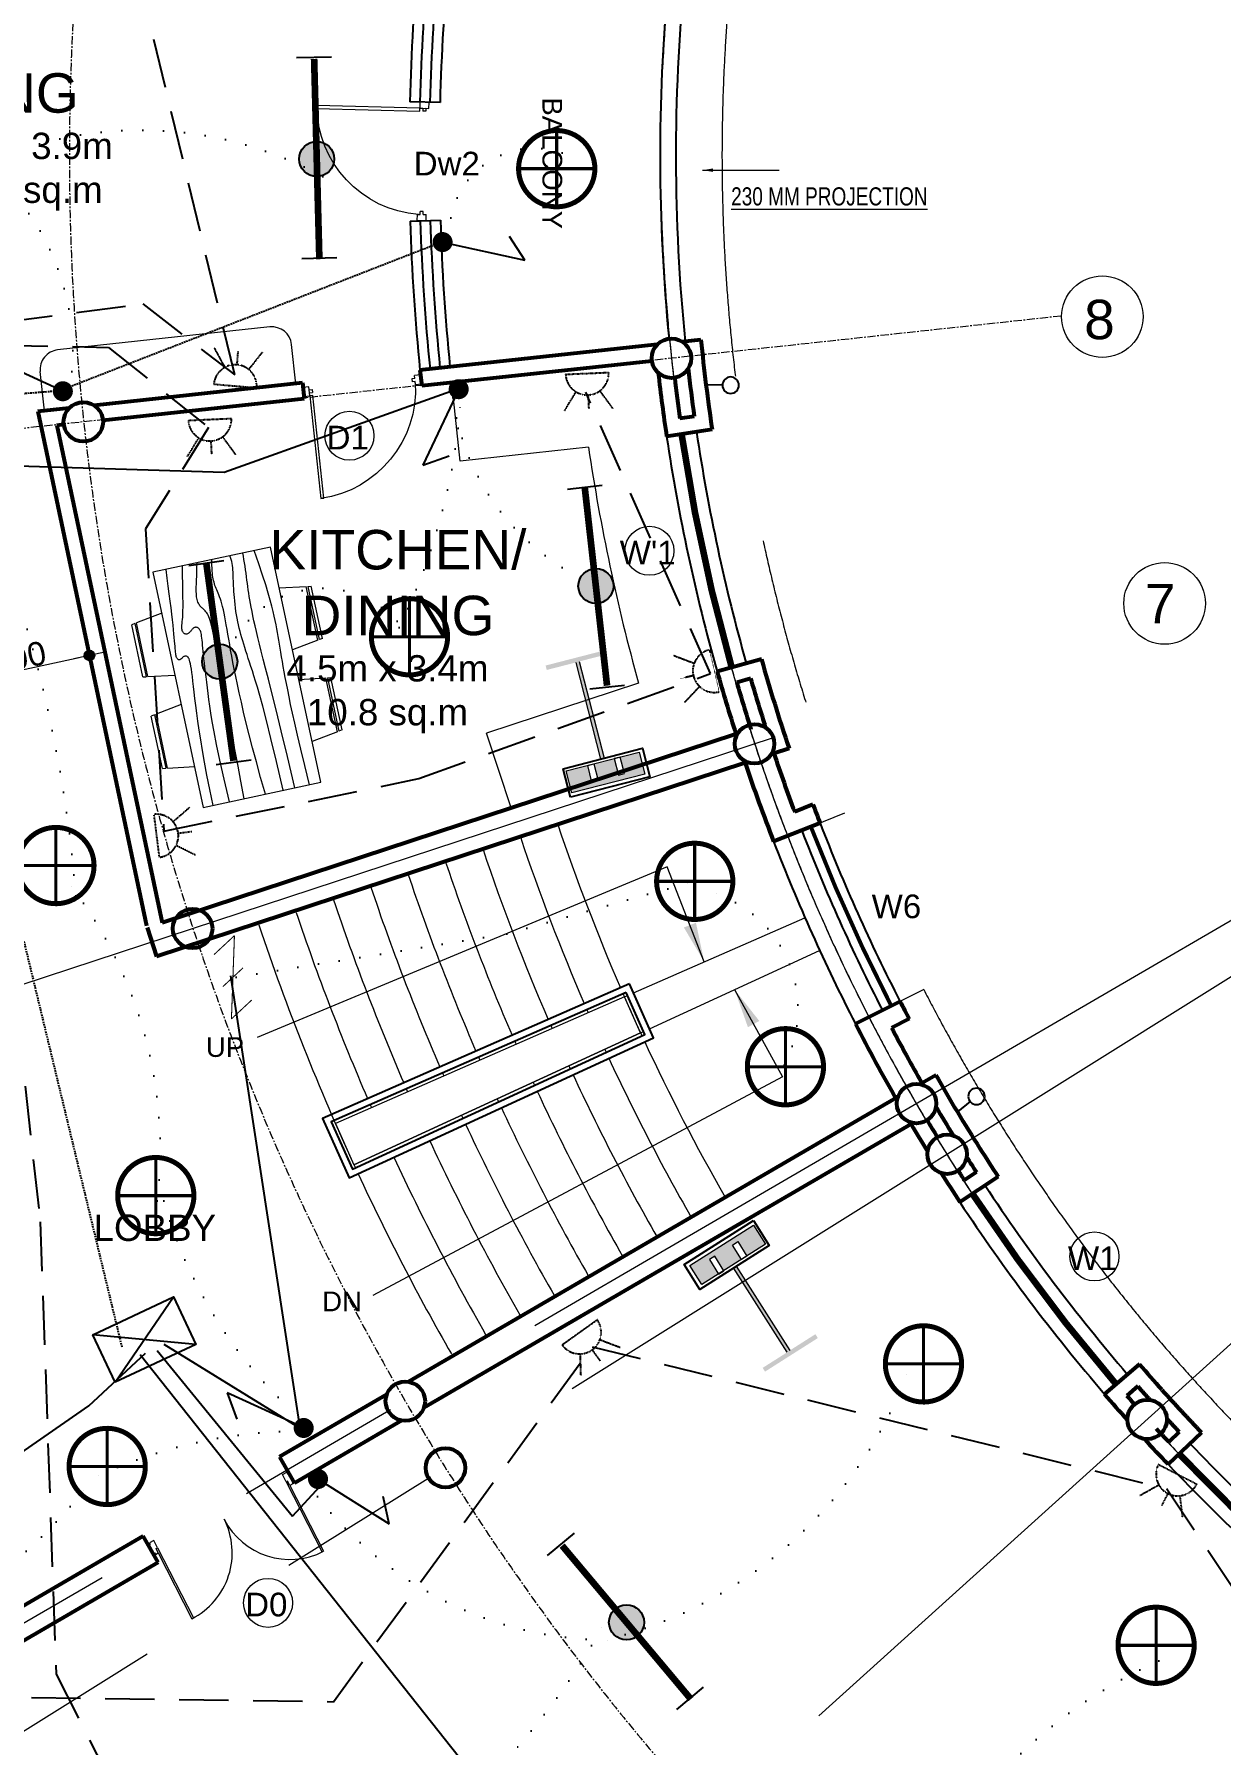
# Model space of a CAD drawing. Header units: millimetres. Extents: x -582 to 488037, y -1142837 to 903.
# Drawn here: x 404574 to 413601, y -1121888 to -1108878 of the extents above; entities that cross this region are included whole.
import ezdxf

# ---------------------------------------------------------------- set-up
doc = ezdxf.new("R2010")
doc.units = ezdxf.units.MM
doc.header["$PDMODE"] = 3
for name, pattern in [('CENTERX2', [101.6, 63.5, -12.7, 12.7, -12.7]), ('DASHED', [19.05, 12.7, -6.35]), ('DOT2', [3.175, 0, -3.175]), ('HIDDEN', [0.375, 0.25, -0.125])]:
    doc.linetypes.add(name, pattern=pattern)
doc.layers.add('A New CL', color=7, linetype='CENTERX2', lineweight=13, true_color=0x18bbcd)
doc.layers.add('Pipe line', color=7, linetype='Continuous', lineweight=60, true_color=0x0070ff)
for name, color, linetype, lineweight in [('A_Wall 01', 7, 'Continuous', 53), ('COLUMN-HATCH', 1, 'Continuous', 53), ('Dimension', 5, 'Continuous', 13), ('door', 62, 'Continuous', 18), ('E_Telephone', 50, 'Continuous', 20), ('furniture', 43, 'Continuous', 13), ('hatch', 9, 'Continuous', 0), ('hatch2', 252, 'Continuous', 18), ('railing', 220, 'Continuous', 25), ('stair', 20, 'Continuous', 20), ('T-TEXT', 1, 'Continuous', 15), ('WALL2', 1, 'Continuous', 25), ('window', 210, 'Continuous', 25)]:
    doc.layers.add(name, color=color, linetype=linetype, lineweight=lineweight)
for name, color, linetype in [('E_Electrical Layout', 210, 'Continuous'), ('E_Power', 50, 'HIDDEN'), ('E_Switch', 30, 'DOT2'), ('E_TV', 160, 'Continuous')]:
    doc.layers.add(name, color=color, linetype=linetype)
doc.styles.add('Arial', font='arial.ttf')
doc.styles.get("Standard").update_dxf_attribs({"font": 'arial.ttf', "width": 0.75})
doc.dimstyles.new('A_ Detail', dxfattribs={"dimtxt": 250, "dimasz": 80, "dimexe": 75, "dimexo": 0, "dimgap": 4, "dimtad": 1, "dimdec": 0, "dimzin": 1, "dimdsep": 46, "dimtxsty": 'Arial', "dimblk": 'dot 2', "dimcen": 0.09375, "dimclrd": 5, "dimclre": 5, "dimclrt": 256, "dimadec": 0, "dimazin": 0, "dimtfac": 0.75, "dimtdec": 0, "dimtix": 1, "dimtmove": 1, "dimatfit": 3, "dimfxl": 75, "dimfxlon": 1, "dimtolj": 1, "dimtzin": 0, "dimlwd": 13, "dimlwe": 9, "dimarcsym": 0})

# ---------------------------------------------------------------- blocks, each defined once
blk = doc.blocks.new('A$C115C1E31')
blk.add_circle((-22, 86), 150)
blk = doc.blocks.new('D4')
at = {"layer": 'door'}
for p, q in [((0, 1.5), (0, -1.5)), ((0.5, 1.5), (0, 1.5)), ((2, 2), (0.5, 2)), ((0.5, 2), (0.5, 1.5)), ((2, -0.5), (2, 2)), ((46, -0.5), (46, 2)), ((46, 2), (47.5, 2)), ((47.5, 2), (47.5, 1.5)), ((47.5, 1.5), (48, 1.5)), ((48, 1.5), (48, -1.5)), ((0, -1.5), (0.5, -1.5)), ((0.5, -1.5), (0.5, -2)), ((0.5, -2), (1.5, -2)), ((1.5, -0.5), (2, -0.5)), ((1.5, -2), (1.5, -0.5)), ((1.5, -2), (1.5, -24.5)), ((2, -0.5), (2, -24.49)), ((46.5, -0.5), (46, -0.5)), ((46, -0.5), (46, -24.49)), ((46.5, -2), (46.5, -0.5)), ((47.5, -2), (46.5, -2)), ((46.5, -2), (46.5, -24.5)), ((47.5, -1.5), (47.5, -2)), ((48, -1.5), (47.5, -1.5))]:
    blk.add_line(p, q, dxfattribs=at)
for centre, start, end in [((1.5, -2), 270, 0), ((46.5, -2), 180, 270)]:
    blk.add_arc(centre, 22.5, start, end, dxfattribs=at)
blk = doc.blocks.new('Dining Set - 36 x 72 in.')
at = {"linetype": 'Continuous'}
for p, q in [((-22.2343, 26.00059), (-23.4847, 17.99762)), ((-22.2304, 26), (-5.7608, 26)), ((-22, 27.5), (-22.1562, 26.50042)), ((-5.8416, 26.5), (-22.1534, 26.5)), ((-22, 27.5), (-6, 27.5)), ((-5.8437, 26.49966), (-6, 27.5)), ((-4.5152, 17.99762), (-5.7655, 25.99926)), ((5.7657, 26.00059), (4.5153, 17.99762)), ((5.7696, 26), (22.2392, 26)), ((6, 27.5), (5.8438, 26.50042)), ((22.1584, 26.5), (5.8466, 26.5)), ((6, 27.5), (22, 27.5)), ((22.1563, 26.49966), (22, 27.5)), ((23.4848, 17.99762), (22.2345, 25.99926)), ((36, 18), (-36, 18)), ((-36, 18), (-36, -18)), ((36, -18), (36, 18)), ((-36, -18), (36, -18)), ((-22.2343, -26.0006), (-23.4847, -17.99762)), ((-4.5152, -17.99762), (-5.7655, -25.99928)), ((5.7657, -26.0006), (4.5153, -17.99762)), ((23.4848, -17.99762), (22.2345, -25.99928)), ((-22.2304, -26), (-5.7608, -26)), ((-22, -27.5), (-22.1562, -26.50044)), ((-5.8416, -26.5), (-22.1534, -26.5)), ((-22, -27.5), (-6, -27.5)), ((-5.8437, -26.49967), (-6, -27.5)), ((5.7696, -26), (22.2392, -26)), ((6, -27.5), (5.8438, -26.50044)), ((22.1584, -26.5), (5.8466, -26.5)), ((6, -27.5), (22, -27.5)), ((22.1563, -26.49967), (22, -27.5))]:
    blk.add_line(p, q, dxfattribs=at)
for points in [[(-36, 15), (-31.1772, 14.97754), (-26.8079, 14.91406), (-22.8538, 14.81543), (-19.276, 14.6875), (-16.0362, 14.53613), (-13.0957, 14.36718), (-10.4159, 14.18652), (-7.9583, 14), (-5.6904, 13.81315), (-3.6035, 13.63021), (-1.6954, 13.45508), (0.0365, 13.29166), (1.5945, 13.14388), (2.9811, 13.01562), (4.1988, 12.9108), (5.25, 12.83333), (6.1393, 12.78613), (6.8802, 12.76823), (7.4883, 12.77767), (7.9792, 12.8125), (8.3685, 12.87077), (8.6719, 12.95052), (8.9049, 13.0498), (9.0833, 13.16666), (9.2205, 13.29899), (9.3216, 13.44401), (9.3895, 13.59879), (9.4271, 13.76041), (9.4373, 13.92594), (9.4232, 14.09245), (9.3875, 14.257), (9.3333, 14.41666), (9.2638, 14.56917), (9.1836, 14.71484), (9.0975, 14.85465), (9.0104, 14.98958), (8.9272, 15.1206), (8.8529, 15.2487), (8.7922, 15.37483), (8.75, 15.5), (8.7305, 15.62467), (8.7344, 15.74739), (8.7617, 15.86621), (8.8125, 15.97916), (8.8867, 16.08431), (8.9844, 16.17968), (9.1055, 16.26334), (9.25, 16.33333), (9.4189, 16.38802), (9.6172, 16.42708), (9.8506, 16.45052), (10.125, 16.45833), (10.4463, 16.45052), (10.8203, 16.42708), (11.2529, 16.38802), (11.75, 16.33333), (12.3184, 16.26318), (12.9694, 16.17838), (13.7151, 16.07991), (14.5677, 15.96875), (15.5395, 15.84586), (16.6426, 15.71224), (17.8893, 15.56884), (19.2917, 15.41666), (20.859, 15.25667), (22.5879, 15.08984), (24.4721, 14.91715), (26.5052, 14.73958), (28.6809, 14.5581), (30.9929, 14.3737), (33.4347, 14.18733), (36, 14)], [(-36, 10), (-28.9766, 10.14274), (-23.1725, 10.20442), (-18.4241, 10.19775), (-14.5677, 10.13541), (-11.4399, 10.03011), (-8.877, 9.89453), (-6.7154, 9.74137), (-4.7917, 9.58333), (-2.9698, 9.43082), (-1.2246, 9.28515), (0.4415, 9.14534), (2.026, 9.01041), (3.5266, 8.87939), (4.9408, 8.7513), (6.266, 8.62516), (7.5, 8.5), (8.6411, 8.37549), (9.6914, 8.2539), (10.6538, 8.13818), (11.5312, 8.03125), (12.3267, 7.93603), (13.043, 7.85547), (13.6831, 7.79248), (14.25, 7.75), (14.7471, 7.7303), (15.1797, 7.73307), (15.5537, 7.75732), (15.875, 7.80208), (16.1494, 7.86637), (16.3828, 7.94922), (16.5811, 8.04964), (16.75, 8.16666), (16.8944, 8.29915), (17.0143, 8.44531), (17.1089, 8.60319), (17.1771, 8.77083), (17.218, 8.94629), (17.2305, 9.1276), (17.2137, 9.31282), (17.1667, 9.5), (17.0895, 9.6875), (16.987, 9.875), (16.8649, 10.0625), (16.7292, 10.25), (16.5856, 10.4375), (16.4401, 10.625), (16.2985, 10.8125), (16.1667, 11), (16.05, 11.18733), (15.9518, 11.3737), (15.8752, 11.5581), (15.8229, 11.73958), (15.798, 11.91715), (15.8034, 12.08984), (15.842, 12.25667), (15.9167, 12.41666), (16.0295, 12.56836), (16.1784, 12.70833), (16.3605, 12.83268), (16.5729, 12.9375), (16.8127, 13.01888), (17.0768, 13.07291), (17.3625, 13.0957), (17.6667, 13.08333), (17.9894, 13.03312), (18.3418, 12.94726), (18.7382, 12.82918), (19.1927, 12.68229), (19.7195, 12.51001), (20.3327, 12.31575), (21.0465, 12.10294), (21.875, 11.875), (22.8357, 11.63354), (23.959, 11.37304), (25.2786, 11.08618), (26.8282, 10.76562), (28.6414, 10.40405), (30.752, 9.99414), (33.1936, 9.52856), (36, 9)], [(-36, 5.5), (-30.7157, 5.3348), (-26.069, 5.20963), (-21.9946, 5.11767), (-18.4271, 5.05208), (-15.3009, 5.00602), (-12.5508, 4.97265), (-10.1112, 4.94515), (-7.9167, 4.91666), (-5.909, 4.88167), (-4.0586, 4.83984), (-2.3429, 4.79215), (-0.7396, 4.73958), (0.7739, 4.6831), (2.22, 4.6237), (3.6213, 4.56233), (5, 4.5), (6.373, 4.43782), (7.7344, 4.3776), (9.0723, 4.32129), (10.375, 4.27083), (11.6309, 4.22819), (12.8281, 4.19531), (13.9551, 4.17415), (15, 4.16666), (15.954, 4.17448), (16.819, 4.19791), (17.6001, 4.23698), (18.3021, 4.29166), (18.9299, 4.36198), (19.4883, 4.44791), (19.9823, 4.54948), (20.4167, 4.66666), (20.7969, 4.79899), (21.1302, 4.94401), (21.4245, 5.09879), (21.6875, 5.26041), (21.9271, 5.42594), (22.1511, 5.59245), (22.3672, 5.757), (22.5834, 5.91666), (22.8065, 6.06868), (23.0404, 6.21093), (23.2879, 6.34147), (23.5521, 6.45833), (23.8358, 6.55957), (24.142, 6.64323), (24.4735, 6.70735), (24.8334, 6.75), (25.2235, 6.76969), (25.642, 6.76692), (26.0858, 6.74267), (26.5521, 6.69791), (27.0379, 6.63362), (27.5404, 6.55078), (28.0565, 6.45036), (28.5834, 6.33333), (29.1242, 6.19987), (29.7071, 6.04687), (30.3661, 5.87044), (31.1354, 5.66666), (32.0493, 5.43164), (33.142, 5.16146), (34.4475, 4.85221), (36, 4.5)], [(-36, -1), (-30.7915, -0.6591), (-26.0195, -0.38216), (-21.6519, -0.16284), (-17.6563, 0.00521), (-14.0005, 0.12833), (-10.6523, 0.21289), (-7.5796, 0.26522), (-4.75, 0.29166), (-2.134, 0.29793), (0.2878, 0.28711), (2.5317, 0.26163), (4.6146, 0.22396), (6.5529, 0.17651), (8.3633, 0.12174), (10.0623, 0.06209), (11.6667, 0), (13.1899, -0.06201), (14.6341, -0.1211), (15.9982, -0.17432), (17.2813, -0.21875), (18.4823, -0.25147), (19.6003, -0.26953), (20.6343, -0.27002), (21.5834, -0.25), (22.4481, -0.20768), (23.2357, -0.14584), (23.9549, -0.06836), (24.6146, 0.02083), (25.2235, 0.11784), (25.7904, 0.21875), (26.3241, 0.31966), (26.8334, 0.41666), (27.3265, 0.50618), (27.8099, 0.58593), (28.2894, 0.65397), (28.7709, 0.70833), (29.2601, 0.74707), (29.763, 0.76823), (30.2855, 0.76985), (30.8334, 0.75), (31.4088, 0.70784), (31.9994, 0.64713), (32.589, 0.57275), (33.1615, 0.48958), (33.7008, 0.4025), (34.1908, 0.3164), (34.6153, 0.23616), (34.9584, 0.16666), (35.2099, 0.11165), (35.3848, 0.07031), (35.504, 0.04069), (35.5886, 0.02083), (35.6594, 0.00879), (35.7377, 0.0026), (35.8442, 0.00032), (36, 0)], [(-36, -6.5), (-27.1843, -6.31267), (-20.084, -6.1263), (-14.469, -5.9419), (-10.1094, -5.76042), (-6.7752, -5.58285), (-4.2363, -5.41016), (-2.2629, -5.24333), (-0.625, -5.08334), (0.8708, -4.93099), (2.2715, -4.78646), (3.5872, -4.64974), (4.8281, -4.52084), (6.0046, -4.39974), (7.127, -4.28646), (8.2053, -4.18099), (9.25, -4.08334), (10.2705, -3.99382), (11.2734, -3.91407), (12.2647, -3.84603), (13.25, -3.79167), (14.2354, -3.75293), (15.2266, -3.73177), (16.2295, -3.73015), (17.25, -3.75), (18.2912, -3.79248), (19.3451, -3.85547), (20.4009, -3.93604), (21.4479, -4.03125), (22.4754, -4.13819), (23.4727, -4.25391), (24.4289, -4.37549), (25.3334, -4.5), (26.1785, -4.62492), (26.9694, -4.74935), (27.7145, -4.87281), (28.4219, -4.99479), (29.1, -5.11483), (29.7572, -5.23242), (30.4016, -5.34709), (31.0417, -5.45834), (31.6837, -5.56437), (32.3262, -5.65821), (32.9658, -5.73153), (33.599, -5.77604), (34.2224, -5.78345), (34.8327, -5.74545), (35.4264, -5.65373), (36, -5.5)], [(-36, -10), (-26.4022, -9.81299), (-18.4675, -9.62891), (-11.9839, -9.45069), (-6.7396, -9.28125), (-2.5226, -9.12354), (0.8789, -8.98047), (3.6769, -8.85498), (6.0833, -8.75), (8.2767, -8.66765), (10.3021, -8.60677), (12.1712, -8.56543), (13.8958, -8.54167), (15.4876, -8.53353), (16.9583, -8.53907), (18.3197, -8.55632), (19.5834, -8.58334), (20.7616, -8.61841), (21.8685, -8.66081), (22.9188, -8.71004), (23.9271, -8.76563), (24.9081, -8.82707), (25.8763, -8.89388), (26.8465, -8.96558), (27.8334, -9.04167), (28.8474, -9.12118), (29.8828, -9.20117), (30.93, -9.27824), (31.9792, -9.34896), (33.0205, -9.40991), (34.0443, -9.45768), (35.0407, -9.48885), (36, -9.5)], [(-36, -14.5), (-30.0881, -14.33513), (-25.0332, -14.21224), (-20.7312, -14.12647), (-17.0781, -14.07292), (-13.97, -14.04671), (-11.3027, -14.04297), (-8.9724, -14.05681), (-6.875, -14.08334), (-4.9224, -14.11833), (-3.0905, -14.16016), (-1.3709, -14.20785), (0.2448, -14.26042), (1.7647, -14.3169), (3.1973, -14.3763), (4.5507, -14.43767), (5.8333, -14.5), (7.0554, -14.5621), (8.235, -14.62175), (9.3922, -14.67652), (10.5469, -14.72396), (11.7192, -14.76164), (12.929, -14.78711), (14.1965, -14.79794), (15.5417, -14.79167), (16.9933, -14.76424), (18.6152, -14.70508), (20.4804, -14.60197), (22.6615, -14.44271), (25.2312, -14.21509), (28.2624, -13.9069), (31.8277, -13.50594), (36, -13)]]:
    blk.add_lwpolyline(points, dxfattribs=at)
blk = doc.blocks.new('d1')
at = {"layer": 'door'}
for p, q in [((46, 35), (46, 819)), ((46, 819), (69, 819)), ((69, 819), (69, 35)), ((46, 35), (46, 12)), ((69, 35), (46, 35)), ((46, 12), (69, 12)), ((854, 12), (831, 12)), ((854, 35), (854, 12)), ((46, -11), (69, -11)), ((46, -11), (46, -35)), ((854, -12), (831, -12)), ((854, -12), (854, -35))]:
    blk.add_line(p, q, dxfattribs=at)
blk.add_lwpolyline([(46, -35), (0, -35), (0, 35), (46, 35)], close=True, dxfattribs=at)
for points in [[(69, -11), (69, 12)], [(831, -12), (831, 12)], [(854, 35), (900, 35), (900, -35), (854, -35)]]:
    blk.add_lwpolyline(points, dxfattribs=at)
blk.add_arc((18, -17), 837, 2.7517, 88.0714, dxfattribs=at)
blk = doc.blocks.new('dot1')
at = {"layer": 'hatch'}
h = blk.add_hatch(color=256, dxfattribs=at)
edge = h.paths.add_edge_path()
edge.add_arc((0, 0), 1, 0, 360)
for p, q in [((0, 3), (0, -3)), ((3, 0), (-3, 0))]:
    blk.add_line(p, q, dxfattribs=at)
blk.add_circle((0, 0), 1, dxfattribs=at)
blk = doc.blocks.new('dot 2')
at = {"layer": 'hatch', "xscale": 0.5, "yscale": 0.5, "zscale": 0.5}
blk.add_blockref('dot1', (0, 0), dxfattribs=at)
blk = doc.blocks.new('*D215')
at = {"layer": 'DEFPOINTS', "color": 0, "transparency": 16777216}
for p in [(405016, -1113704), (403820, -1113856), (403842, -1113958)]:
    blk.add_point(p, dxfattribs=at)
at = {"layer": 'Dimension', "color": 5, "lineweight": 9, "transparency": 16777216}
for p, q in [((405010, -1113676), (404978, -1113530)), ((403836, -1113930), (403804, -1113783))]:
    blk.add_line(p, q, dxfattribs=at)
at = {"layer": 'Dimension', "color": 5, "lineweight": 13, "transparency": 16777216}
blk.add_line((404916, -1113620), (403898, -1113840), dxfattribs=at)
at = {"layer": 'Dimension', "color": 5, "lineweight": 13, "transparency": 16777216, "xscale": 80, "yscale": 80, "zscale": 80}
for p, rotation in [((404994, -1113603), 12.17775419065025), ((403820, -1113856), 192.1777541906502)]:
    blk.add_blockref('dot 2', p, dxfattribs=dict(at, rotation=rotation))
at = {"layer": 'Dimension', "transparency": 16777216, "insert": (404387, -1113636), "char_height": 180, "attachment_point": 5, "rotation": 12.1778, "style": 'Arial'}
blk.add_mtext('\\A1;1200', dxfattribs=at)
blk = doc.blocks.new('WALL LAMP')
at = {"layer": 'E_Electrical Layout', "ltscale": 0.010417}
blk.add_line((6, 0), (0, 0), dxfattribs=at)
blk.add_circle((9, 0), 3, dxfattribs=at)
blk = doc.blocks.new('mb')
at = {"const_width": 20}
blk.add_lwpolyline([(18.1, 151.2, -0.887546), (18.1, -151.2, -1.126702), (18.1, 151.2, -0.226057)], format="xyb", dxfattribs=at)
at = {"const_width": 12.5}
for points in [[(0, -151.2), (0, 151.2)], [(-151.2, 0), (151.2, 0)]]:
    blk.add_lwpolyline(points, dxfattribs=at)
blk = doc.blocks.new('A$C08380FCA')
blk.add_blockref('mb', (162.3, 162.2))
blk = doc.blocks.new('F')
at = {"layer": 'E_Electrical Layout', "ltscale": 5}
h = blk.add_hatch(color=256, dxfattribs=at)
edge = h.paths.add_edge_path()
edge.add_ellipse((0, 0), major_axis=(-37.1, 37.1), ratio=1, start_angle=45, end_angle=135, ccw=False)
edge.add_ellipse((0, 0), major_axis=(37.1, 37.1), ratio=1, start_angle=45, end_angle=135, ccw=False)
edge.add_line((0, 52.5), (0, -52.5))
edge = h.paths.add_edge_path()
edge.add_ellipse((0, 0), major_axis=(-37.1, 37.1), ratio=1, start_angle=225, end_angle=315, ccw=False)
edge.add_ellipse((0, 0), major_axis=(37.1, 37.1), ratio=1, start_angle=225, end_angle=315, ccw=False)
edge.add_line((0, -52.5), (0, 52.5))
for p, q in [((-52.5, 305), (52.5, 305)), ((-52.5, -296.8), (52.5, -296.8))]:
    blk.add_line(p, q, dxfattribs=at)
at = {"layer": 'E_Electrical Layout', "ltscale": 5, "const_width": 20}
blk.add_lwpolyline([(0, -300), (0, 300)], dxfattribs=at)
at = {"layer": 'E_Electrical Layout', "ltscale": 5, "const_width": 3.5}
for points in [[(-52.5, 0, -1), (52.5, 0, -1)], [(-52.5, 0, 1), (52.5, 0, 1)]]:
    blk.add_lwpolyline(points, format="xyb", dxfattribs=at)
at = {"layer": 'E_Electrical Layout', "ltscale": 5}
blk.add_circle((0, 0), 52.5, dxfattribs=at)
blk.add_circle((0, 0), 52.5, dxfattribs=at)
blk = doc.blocks.new('sw2')
at = {"const_width": 3}
for points in [[(-56.6, 56.6), (0, 0)], [(-240, 0), (-183.4, -56.6)], [(-240, 0), (0, 0)], [(-148.3, 28.3), (-91.7, -28.3)]]:
    blk.add_lwpolyline(points, dxfattribs=at)
blk = doc.blocks.new('A$C1FE928F8')
blk.add_blockref('sw2', (241.1, 57.6))
blk = doc.blocks.new('A$C084274A9')
for p, q in [((49.5, 235), (0, 185.5)), ((49.5, 25), (49.5, 235))]:
    blk.add_line(p, q)
at = {"const_width": 25}
blk.add_lwpolyline([(49.5, 12.5, 1), (49.5, 37.5, 1)], format="xyb", close=True, dxfattribs=at)
blk = doc.blocks.new('PULL BOX')
at = {"layer": 'E_Electrical Layout'}
for p, q in [((5.23, -8.89), (-5.23, 8.89)), ((5.23, 8.89), (-5.23, -8.89))]:
    blk.add_line(p, q, dxfattribs=at)
blk.add_lwpolyline([(5.23, -8.89), (-5.23, -8.89), (-5.23, 8.89), (5.23, 8.89)], close=True, dxfattribs=at)
blk = doc.blocks.new('15A SOC')
at = {"layer": 'E_Power', "ltscale": 0.010417}
for p, q in [((-94.8, 141.8), (-47.1, 70.5)), ((0, 84.8), (-0.2, 138.4)), ((94.5, 142), (46.9, 70.6)), ((84.8, 0), (-84.8, 0))]:
    blk.add_line(p, q, dxfattribs=at)
blk.add_arc((0, 0), 84.8, 0, 180, dxfattribs=at)
blk = doc.blocks.new('TELEPHONE POINTS')
at = {"layer": 'E_TV', "ltscale": 0.03}
for points in [[(1.39, 8.1), (3.68, 8.1), (3.68, 8.45), (-1.25, 8.45), (-1.25, 8.09), (1.14, 8.09), (1.14, 0.23), (1.39, 0.23)], [(-1.74, 0), (-1.74, -1.78), (4.2, -1.78), (4.2, 0), (2.65, 0), (2.65, -1.35), (2.15, -1.35), (2.15, 0), (0.5, 0), (0.5, -1.35), (0, -1.35), (0, 0)]]:
    blk.add_hatch(color=5, dxfattribs=at).paths.add_polyline_path(points)
at = {"layer": 'E_Telephone', "ltscale": 0.03}
for p, q in [((1.14, 0.23), (1.14, 8.09)), ((1.39, 8.1), (1.39, 0.23))]:
    blk.add_line(p, q, dxfattribs=at)
for points in [[(-1.74, 0), (4.2, 0), (4.2, -1.78), (-1.74, -1.78)], [(0, 0), (0.5, 0), (0.5, -1.35), (0, -1.35)], [(2.65, 0), (2.15, 0), (2.15, -1.35), (2.65, -1.35)]]:
    blk.add_lwpolyline(points, close=True, dxfattribs=at)
at = {"layer": 'E_TV', "color": 5, "ltscale": 0.03}
blk.add_lwpolyline([(-1.93, -2.08), (-1.93, 0.23), (4.53, 0.23), (4.53, -2.08)], close=True, dxfattribs=at)

msp = doc.modelspace()

# ---------------------------------------------------------------- linework, layer by layer
at = {"layer": 'A New CL'}
msp.add_line((412389.6, -1111021.8), (395453.8, -1112853.5), dxfattribs=at)
at = {"layer": 'A New CL', "ltscale": 100}
for p, q in [((410196.9, -1114229.1), (396167.4, -1118837)), ((413871.9, -1115507.4), (397121.9, -1125252.9)), ((414051.1, -1115815.3), (395811.6, -1127208)), ((415256.2, -1117411.6), (399205, -1131913.4))]:
    msp.add_line(p, q, dxfattribs=at)
at = {"layer": 'A New CL', "color": 7, "ltscale": 100}
for p, q in [((410739.7, -1114803), (410412.8, -1114933.5)), ((411341.7, -1116144.1), (411027.1, -1116301.6))]:
    msp.add_line(p, q, dxfattribs=at)
at = {"layer": 'A New CL', "ltscale": 100}
for centre, radius, start, end in [((423680.4, -1109800.6), 27838.9, 160.88611, 260.80359), ((423678, -1109799.9), 26088.9, 159.29791, 261.10339), ((423680.4, -1109800.6), 23338.9, 156.77037, 260.80359), ((423678, -1109799.9), 14338.9, 151.51618, 250.54011), ((423678, -1109799.9), 14338.9, 151.97881, 265.13551)]:
    msp.add_arc(centre, radius, start, end, dxfattribs=at)
at = {"layer": 'A New CL'}
msp.add_arc((423680.4, -1109800.6), 18838.9, 153.44757, 259.00569, dxfattribs=at)
at = {"layer": 'A New CL', "color": 7, "ltscale": 100}
for start, end in [(160.72897, 201.13467), (207.20816, 244.47657)]:
    msp.add_arc((423680.4, -1109800.6), 13873.9, start, end, dxfattribs=at)
at = {"layer": 'A_Wall 01'}
for p, q in [((409313.7, -1111238.8), (407508.8, -1111434)), ((409646.4, -1111202.8), (409504.4, -1111218.1)), ((409272.9, -1111363.9), (407521.7, -1111553.3)), ((407508.8, -1111434), (407521.7, -1111553.3)), ((406614, -1111530.8), (405030.5, -1111702)), ((406614, -1111530.8), (406626.9, -1111650.1)), ((404839.8, -1111722.7), (404601.9, -1111748.4)), ((404601.9, -1111748.4), (405429.4, -1115660.2)), ((406626.9, -1111650.1), (405097.1, -1111815.5)), ((404799, -1111847.8), (404746.8, -1111853.4)), ((404746.8, -1111853.4), (405546.8, -1115635.4)), ((409731.5, -1111885.5), (409385.3, -1111937.2)), ((409595.6, -1111784.5), (409486.8, -1111800.8)), ((410106.6, -1113630.8), (409769.7, -1113725.9)), ((410024.2, -1113778.8), (409918.3, -1113808.6)), ((409912.8, -1114201.4), (405546.8, -1115635.4)), ((410317.1, -1114310.7), (410201.1, -1114348.8)), ((409982.6, -1114420.6), (405504.6, -1115891.3)), ((410498.8, -1114737.7), (410359.4, -1114793.3)), ((410552.2, -1114877.9), (410198.5, -1115019.1)), ((405432.8, -1115672.8), (405504.6, -1115891.3)), ((411161.2, -1116234.5), (410821.4, -1116404.6)), ((411230.5, -1116367.5), (411096.3, -1116434.7)), ((411432.3, -1116793.7), (411327.1, -1116855)), ((411145.6, -1116960.6), (407422.5, -1119126.8)), ((411245.5, -1117168.6), (407538.1, -1119325.5)), ((411907.9, -1117567.8), (411615.8, -1117760.5)), ((411742.1, -1117533.4), (411650.3, -1117594)), ((412983.2, -1118992.4), (412717.7, -1119220.5)), ((412970.7, -1119161.2), (412887.3, -1119232.9)), ((407256, -1119223.6), (406439.6, -1119698.6)), ((407371.7, -1119422.4), (406555.2, -1119897.4)), ((413453.7, -1119513.1), (413199.9, -1119754.2)), ((413284.4, -1119508.4), (413204.7, -1119584.2)), ((406439.6, -1119698.6), (406555.2, -1119897.4)), ((405402.4, -1120302.1), (403532.9, -1121389.8)), ((405518, -1120500.9), (405402.4, -1120302.1)), ((405518, -1120500.9), (403648.6, -1121588.6))]:
    msp.add_line(p, q, dxfattribs=at)
for centre, radius, start, end in [((423680.4, -1109800.6), 14103.9, 185.70556, 188.50083), ((423680.4, -1109800.6), 14453.9, 186.57247, 188.50083), ((423680.4, -1109800.6), 14333.9, 186.77261, 188.02116), ((423680.4, -1109800.6), 14223.9, 186.54412, 188.01745), ((423680.4, -1109800.6), 14103.9, 195.75773, 198.64937), ((423680.4, -1109800.6), 14453.9, 195.75773, 197.72632), ((423680.4, -1109800.6), 14333.9, 196.2374, 197.72632), ((423680.4, -1109800.6), 14223.9, 196.24111, 197.72632), ((423680.4, -1109800.6), 14223.9, 197.71895, 197.81074), ((423678, -1109799.9), 14223.9, 198.65111, 200.55196), ((423678, -1109799.9), 14453.9, 198.64366, 201.16587), ((423678, -1109799.9), 14073.9, 200.53908, 201.15626), ((423678, -1109799.9), 14073.9, 207.19992, 207.8171), ((423678, -1109799.9), 14453.9, 207.1903, 209.80527), ((423678, -1109799.9), 14223.9, 207.80422, 209.73569), ((423680.4, -1109800.6), 14103.9, 209.72477, 212.37345), ((423680.4, -1109800.6), 14223.9, 210.57833, 211.60378), ((423680.4, -1109800.6), 14453.9, 210.64782, 211.60684), ((423680.4, -1109800.6), 14333.9, 210.7911, 211.391), ((423680.4, -1109800.6), 14103.9, 212.37345, 213.41598), ((423680.4, -1109800.6), 14223.9, 212.37345, 212.9326), ((423680.4, -1109800.6), 14453.9, 212.37345, 213.41598), ((423680.4, -1109800.6), 14333.9, 212.5893, 212.93631), ((423680.4, -1109800.6), 14103.9, 220.67148, 221.71388), ((423680.4, -1109800.6), 14223.9, 221.15486, 221.71388), ((423680.4, -1109800.6), 14453.9, 220.67148, 221.71388), ((423680.4, -1109800.6), 14333.9, 221.15115, 221.4981), ((427112.7, -1106570.4), 18817.1, 222.10597, 223.4578), ((423680.4, -1109800.6), 14223.9, 222.48062, 223.0397), ((423680.4, -1109800.6), 14453.9, 222.48062, 223.52308), ((423680.4, -1109800.6), 14333.9, 222.48062, 223.04341)]:
    msp.add_arc(centre, radius, start, end, dxfattribs=at)
at = {"layer": 'Dimension'}
for centre, radius in [((412699.9, -1111026.4), 310.3), ((406972.3, -1111932), 186.2), ((409254.4, -1112807), 186.2), ((413173.7, -1113207.3), 310.3), ((412640.2, -1118173.6), 186.2), ((406352.9, -1120808.1), 186.2)]:
    msp.add_circle(centre, radius, dxfattribs=at)
at = {"layer": 'E_Electrical Layout', "linetype": 'DASHED'}
for p, q in [((404790, -1111580), (407720, -1110440)), ((403860, -1111660), (404750, -1111590)), ((404495, -1115775), (405240, -1118860))]:
    msp.add_line(p, q, dxfattribs=at)
at = {"layer": 'E_Electrical Layout', "ltscale": 1500}
for p, q in [((406020, -1112210), (407780, -1111580)), ((403810, -1112140), (406020, -1112210)), ((406590, -1119430), (406070, -1116040)), ((404990, -1119310), (405420, -1118910)), ((405510, -1118890), (406540, -1120150)), ((405560, -1118840), (406580, -1119470)), ((405380, -1118920), (408060, -1122300)), ((403440, -1120380), (404990, -1119310)), ((406540, -1120150), (406750, -1119920))]:
    msp.add_line(p, q, dxfattribs=at)
at = {"layer": 'E_Power', "ltscale": 1500}
for p, q in [((406100, -1111470), (405300, -1108150)), ((403780, -1111140), (405400, -1110930)), ((405400, -1110930), (406100, -1111470)), ((403740, -1111230), (405140, -1111260)), ((405140, -1111260), (405900, -1111870)), ((409720, -1113740), (408770, -1111600)), ((405900, -1111870), (405420, -1112640)), ((405420, -1112640), (405560, -1114940)), ((407500, -1114540), (409720, -1113740)), ((405560, -1114940), (407500, -1114540)), ((404380, -1115760), (404620, -1117910)), ((404620, -1117910), (404740, -1121350)), ((406850, -1121560), (408820, -1118860)), ((408820, -1118860), (413190, -1119940)), ((413190, -1119940), (414580, -1122020)), ((404740, -1121350), (405310, -1122470)), ((403990, -1121520), (406850, -1121560))]:
    msp.add_line(p, q, dxfattribs=at)
at = {"layer": 'E_Switch', "ltscale": 50}
for p, q in [((408170, -1115720), (409560, -1115330)), ((406110, -1116050), (408170, -1115720))]:
    msp.add_line(p, q, dxfattribs=at)
for centre, radius, start, end in [((405384.1, -1112503.2), 2896.3, 61.41213, 114.1313), ((403054.6, -1111289.8), 1812.2, 350.14485, 58.18179), ((408380.2, -1110394), 648.9, 71.13475, 189.39838), ((403085.4, -1111302.6), 4748.1, 333.91916, 355.68272), ((409543, -1111407.1), 1798.1, 187.44126, 245.24364), ((394810.8, -1116223.1), 10110.4, 4.49916, 20.51433), ((406766.7, -1113864), 771.5, 30.71182, 165.43459), ((402217.7, -1117365), 3314.7, 353.33015, 39.64736), ((409452.5, -1116292.4), 931.5, 332.67332, 78.38607), ((408905.5, -1116804.4), 3476.5, 195.78296, 229.55111), ((408141.7, -1117895), 3288.7, 286.39499, 341.47332), ((406612.6, -1123202.3), 3702.3, 90.19427, 115.47695), ((402004.7, -1117607), 3764, 280.33561, 323.23391), ((408966.7, -1118255.1), 2836.8, 217.95888, 272.08779), ((404315, -1118442.6), 5241.4, 301.32468, 332.16434), ((414621.5, -1124609.8), 3676, 113.93809, 161.2795)]:
    msp.add_arc(centre, radius, start, end, dxfattribs=at)
at = {"layer": 'furniture', "ltscale": 2}
for p, q in [((406366.8, -1111104.9), (404752.4, -1111279.5)), ((406564.3, -1111536.1), (406532.1, -1111237.9)), ((404651.6, -1111743), (404619.4, -1111444.7))]:
    msp.add_line(p, q, dxfattribs=at)
at = {"layer": 'furniture'}
for p, q in [((407814.9, -1112125.1), (407750.4, -1111528.5)), ((408791, -1112019.5), (407814.9, -1112125.1)), ((409171.2, -1113813.4), (408015.4, -1114193.1)), ((408202.6, -1114763.1), (408015.4, -1114193.1))]:
    msp.add_line(p, q, dxfattribs=at)
at = {"layer": 'furniture', "ltscale": 2}
for centre, start, end in [((406382.9, -1111254), 6.17302, 96.17302), ((404768.5, -1111428.6), 96.17302, 186.17302)]:
    msp.add_arc(centre, 150, start, end, dxfattribs=at)
at = {"layer": 'furniture'}
msp.add_arc((423680.4, -1109800.6), 15053.9, 188.47604, 195.45986, dxfattribs=at)
at = {"layer": 'railing'}
for points in [[(409101.8, -1116100.9), (406766, -1117123.7), (406969.4, -1117576.7), (409285.6, -1116510.1)], [(409076.5, -1116166.5), (406832.3, -1117149.3), (406994.3, -1117510.1), (409219.7, -1116485.4)]]:
    msp.add_lwpolyline(points, close=True, dxfattribs=at)
at = {"layer": 'stair'}
for p, q in [((409132.6, -1116169.3), (410437.9, -1115597.7)), ((409254.9, -1116441.6), (410549.2, -1115845.6)), ((409063.9, -1116199.4), (406865.4, -1117162.1)), ((409063.9, -1116199.4), (409086.8, -1116189.3)), ((409186.8, -1116473), (407006.8, -1117476.9)), ((409186.8, -1116473), (409209.5, -1116462.6))]:
    msp.add_line(p, q, dxfattribs=at)
msp.add_lwpolyline([(409063.9, -1116199.4), (406865.4, -1117162.1), (407006.8, -1117476.9), (409186.8, -1116473), (409063.9, -1116199.4)], dxfattribs=at)
for radius, start, end in [(16253.9, 198.59549, 203.38414), (15953.9, 198.59549, 203.37916), (16553.9, 198.59549, 203.38893), (17153.9, 198.59549, 203.39801), (16853.9, 198.59549, 203.39355), (17453.9, 198.59549, 203.40231), (17753.9, 198.59549, 203.40647), (18353.9, 198.59549, 204.80396), (18053.9, 198.59549, 203.41049), (15953.9, 203.55873, 204.8157), (16253.9, 203.56039, 203.64852), (16553.9, 203.56199, 203.64852), (16853.9, 203.56353, 203.64852), (15953.9, 204.99527, 209.77891), (17153.9, 203.56501, 203.64852), (16253.9, 204.72592, 204.81405), (16253.9, 204.9903, 209.77891), (17453.9, 203.56645, 203.64852), (16553.9, 204.72592, 204.81245), (16553.9, 204.98551, 209.77891), (17753.9, 203.56783, 203.64852), (16853.9, 204.72592, 204.81091), (16853.9, 204.98089, 209.77891), (18053.9, 203.56918, 203.64852), (17153.9, 204.72592, 204.80942), (17153.9, 204.97643, 209.77891), (17453.9, 204.72592, 204.80799), (17453.9, 204.97212, 209.77891), (17753.9, 204.96796, 209.77891), (18053.9, 204.96394, 209.77891), (18353.9, 204.96005, 209.77891)]:
    msp.add_arc((423678, -1109799.9), radius, start, end, dxfattribs=at)
at = {"layer": 'WALL2'}
for radius, start, end in [(14338.9, 174.76649, 185.57974), (14218.9, 174.54399, 185.71434)]:
    msp.add_arc((423674.3, -1109800), radius, start, end, dxfattribs=at)
at = {"layer": 'window'}
for p, q in [((407661.6, -1109398.6), (407431.7, -1109392.8)), ((407434.2, -1110299.7), (407664.1, -1110292.5))]:
    msp.add_line(p, q, dxfattribs=at)
for points, const_width in [([(409499.1, -1111920.2, 0.0316748), (409880.4, -1113694.6)], 50), ([(410482.8, -1114906.4, 0.0263766), (411093.8, -1116267.3)], 30), ([(411711.8, -1117697.2, 0.0316686), (412804.9, -1119145.5)], 50), ([(413283.3, -1119675, 0.0316686), (414613.6, -1120909)], 50)]:
    msp.add_lwpolyline(points, format="xyb", dxfattribs=dict(at, const_width=const_width))
for centre, radius, start, end in [((423680.4, -1109800.6), 16253.9, 174.58238, 178.56237), ((423680.4, -1109800.6), 16176.9, 174.58238, 178.56237), ((423680.4, -1109800.6), 16100.9, 174.58238, 178.56237), ((423680.4, -1109800.6), 16023.9, 174.58238, 178.56237), ((423680.4, -1109800.6), 16253.9, 181.75953, 185.76739), ((423680.4, -1109800.6), 16176.9, 181.75943, 185.76739), ((423680.4, -1109800.6), 16100.9, 181.75932, 185.75372), ((423680.4, -1109800.6), 16023.9, 181.75921, 185.75372), ((423680.4, -1109800.6), 14453.9, 188.50083, 195.75773), ((423680.4, -1109800.6), 14223.9, 188.50083, 195.75773), ((423678, -1109799.9), 14073.9, 201.15626, 207.19992), ((423678, -1109799.9), 14223.9, 201.15626, 207.19992), ((423678, -1109799.9), 14453.9, 201.16587, 207.1903), ((423680.4, -1109800.6), 14223.9, 213.41598, 220.67148), ((423680.4, -1109800.6), 14453.9, 213.41598, 220.67148), ((423680.4, -1109800.6), 14223.9, 223.52308, 230.77857), ((423680.4, -1109800.6), 14453.9, 223.52308, 230.77857)]:
    msp.add_arc(centre, radius, start, end, dxfattribs=at)

# ---------------------------------------------------------------- block references
at = {"layer": 'COLUMN-HATCH', "rotation": 358.2021055428784}
for p in [(409441, -1111429.6), (404967, -1111913.4), (410073.8, -1114362.1), (405798.5, -1115766.3)]:
    msp.add_blockref('A$C115C1E31', p, dxfattribs=at)
at = {"layer": 'COLUMN-HATCH'}
for p in [(411308.9, -1117097.3), (411541.2, -1117482.7), (407419.3, -1119360.4), (413063, -1119499), (407724.6, -1119866.6)]:
    msp.add_blockref('A$C115C1E31', p, dxfattribs=at)
at = {"layer": 'Dimension', "ltscale": 1500, "xscale": 96.52000000000004, "yscale": 96.52000000000004, "zscale": 96.52000000000004}
for p, rotation in [((408784.8, -1114439.4), 14.430728646501), ((409996.2, -1118170.7), 212.4497540609838)]:
    msp.add_blockref('TELEPHONE POINTS', p, dxfattribs=dict(at, rotation=rotation))
at = {"layer": 'E_Electrical Layout'}
for name, p, xscale, yscale, zscale, rotation in [('F', (406723.5, -1109827.6), 2.54, 2.54, 2.54, 1.491950924555481), ('A$C084274A9', (407638.8, -1110295.5), 3.048, 3.048, 3.048, 257.6084571403497), ('A$C084274A9', (404798.3, -1111762.7), 3.048, 3.048, 3.048, 65.37986640702408), ('A$C084274A9', (407972.4, -1111573.7), 3.048, 3.048, 3.048, 154.6725470384798), ('WALL LAMP', (409684.8, -1111544.7), -20.83275000027107, 20.83274999974765, 20.83275, 179.0504716616569), ('F', (408846.8, -1113075.3), 2.54, 2.54, 2.54, 186.4207253561161), ('F', (405986, -1113649.4), 2.54, 2.54, 2.54, 187.8208828745157), ('A$C1FE928F8', (405945.4, -1115725.2), 2.6416, 2.6416, 2.6416, 267.9299693469588), ('WALL LAMP', (411597.2, -1117075), -20.8327500002884, 20.83274999971013, 20.83275, 219.1555567166353), ('A$C084274A9', (406630.6, -1119647.1), 3.048, 3.048, 3.048, 65.37986640702408), ('A$C084274A9', (406748.9, -1119698.1), 3.047999999999999, 3.047999999999999, 3.047999999999999, 237.9006003888161), ('F', (409080.1, -1120956.7), 2.54, 2.54, 2.54, 39.99953908111677)]:
    msp.add_blockref(name, p, dxfattribs=dict(at, xscale=xscale, yscale=yscale, zscale=zscale, rotation=rotation))
at = {"layer": 'E_Electrical Layout', "xscale": 1.905, "yscale": 1.905, "zscale": 1.905}
for p in [(408239.9, -1110209.9), (407119.9, -1113769.9), (404430, -1115509.9), (409289.9, -1115629.9), (409979.9, -1117039.9), (405189.7, -1118019.9), (411030, -1119299.8), (404820, -1120079.8), (412799.8, -1121439.9)]:
    msp.add_blockref('A$C08380FCA', p, dxfattribs=at)
at = {"layer": 'E_Electrical Layout', "linetype": 'DASHED', "xscale": 38.09999999999999, "yscale": 38.09999999999999, "zscale": 38.09999999999999, "rotation": 295.1326615927048}
msp.add_blockref('PULL BOX', (405411.4, -1118805.5), dxfattribs=at)
at = {"layer": 'E_Power', "zscale": 1.933907335074686}
for p, xscale, yscale, rotation in [((406103.3, -1111555.9), 1.933907334955846, 1.933907332272611, 355.0656253907642), ((408780.6, -1111457.8), 1.933907334955847, 1.93390733227261, 182.4871702542355), ((405910.6, -1111807.8), 1.933907334955847, 1.93390733227261, 182.4871702542355), ((409748.5, -1113720.1), 1.933907334955847, 1.933907332272611, 102.9114675101732), ((405506.6, -1114974.9), 1.933907334955847, 1.933907332272611, 277.1211170178723), ((408723.5, -1118750.4), 1.933907334955847, 1.933907332272611, 215.4716355574238), ((413272.8, -1119830.2), 1.933907334955847, 1.933907332272611, 152.8656515551896)]:
    msp.add_blockref('15A SOC', p, dxfattribs=dict(at, xscale=xscale, yscale=yscale, rotation=rotation))
at = {"layer": 'furniture', "xscale": 25.40000000001755, "yscale": 25.40000000006694, "zscale": 25.4, "rotation": 102.0934367836665}
msp.add_blockref('Dining Set - 36 x 72 in.', (406116.1, -1113769), dxfattribs=at)
at = {"layer": 'hatch2', "ltscale": 0.1, "xscale": 24.99998893878176, "yscale": 24.99998893965676, "zscale": 24.99998892868073, "rotation": 27.11197141296948}
msp.add_blockref('D4', (405461.7, -1120400.6), dxfattribs=at)
at = {"layer": 'WALL2', "xscale": -1}
for p, rotation in [((407543.2, -1109395.6), 88.56236825491898), ((406621.5, -1111599.6), 186.1730218601323)]:
    msp.add_blockref('d1', p, dxfattribs=dict(at, rotation=rotation))

# ---------------------------------------------------------------- texts
at = {"layer": 'Pipe line', "color": 5, "attachment_point": 5, "style": 'Arial'}
for s, insert, char_height in [('LIVING', (404225.7, -1109327.3), 300), ('7.0m x 3.9m\\P27.12 sq.m', (404403.4, -1109924.6), 200), ('Dw2', (407712.9, -1109862.5), 180), ('8', (412677.9, -1111049.9), 300), ('D1', (406959.2, -1111946.1), 180), ('KITCHEN/\\PDINING', (407341.3, -1113050.9), 300), ("W'1", (409241.2, -1112821.1), 180), ('7', (413140.9, -1113208.4), 300), ('4.5m x 3.4m\\P10.8 sq.m', (407261.6, -1113897.8), 200), ('W6', (411133.5, -1115512.3), 180), ('UP', (406025.4, -1116582.1), 150), ('LOBBY', (405491.6, -1117957.3), 200), ('W1', (412627, -1118187.7), 180), ('DN', (406915.7, -1118515.4), 150), ('D0', (406339.8, -1120822.2), 180)]:
    msp.add_mtext(s, dxfattribs=dict(at, insert=insert, char_height=char_height))
at = {"layer": 'Pipe line', "color": 5, "insert": (408514.5, -1109859.3), "char_height": 150, "attachment_point": 5, "rotation": 270, "style": 'Arial'}
msp.add_mtext('BALCONY', dxfattribs=at)
at = {"layer": 'T-TEXT', "ltscale": 0.005, "insert": (409876.2, -1110112.7), "char_height": 138, "attachment_point": 4}
msp.add_mtext('\\pi-414,l414,t414;{\\L\\C7;230 MM PROJECTION}', dxfattribs=at)

# ---------------------------------------------------------------- dimensions: what is measured, and where the dimension line sits
at = {"layer": 'Dimension'}
dim = msp.add_aligned_dim(p1=(405015.7, -1113704.3), p2=(403841.8, -1113957.6), distance=-103.5, text='1200', dimstyle='A_ Detail', override={"dimtxt": 180}, dxfattribs=at)
dim.commit()
dim.dimension.update_dxf_attribs({"geometry": '*D215', "text_midpoint": (404386.6, -1113636)})

# ---------------------------------------------------------------- leaders
at = {"layer": 'A_Wall 01'}
msp.add_leader([(409659, -1109912.4), (410240.7, -1109912.4)], dimstyle='A_ Detail', override={"dimgap": 4, "dimtad": 0, "dimfxl": 550, "dimfxlon": 1, "dimarcsym": 1}, dxfattribs=at)
at = {"layer": 'railing'}
for points in [[(409671.5, -1115933.3), (409389.4, -1115210.6), (406270.4, -1116509.7)], [(409902.1, -1116143.6), (410267.6, -1116806.6), (407149.3, -1118471.5)]]:
    msp.add_leader(points, dimstyle='A_ Detail', override={"dimasz": 300, "dimtad": 0, "dimfxl": 550, "dimfxlon": 1, "dimarcsym": 1}, dxfattribs=at)

doc.saveas('drawing.dxf')
